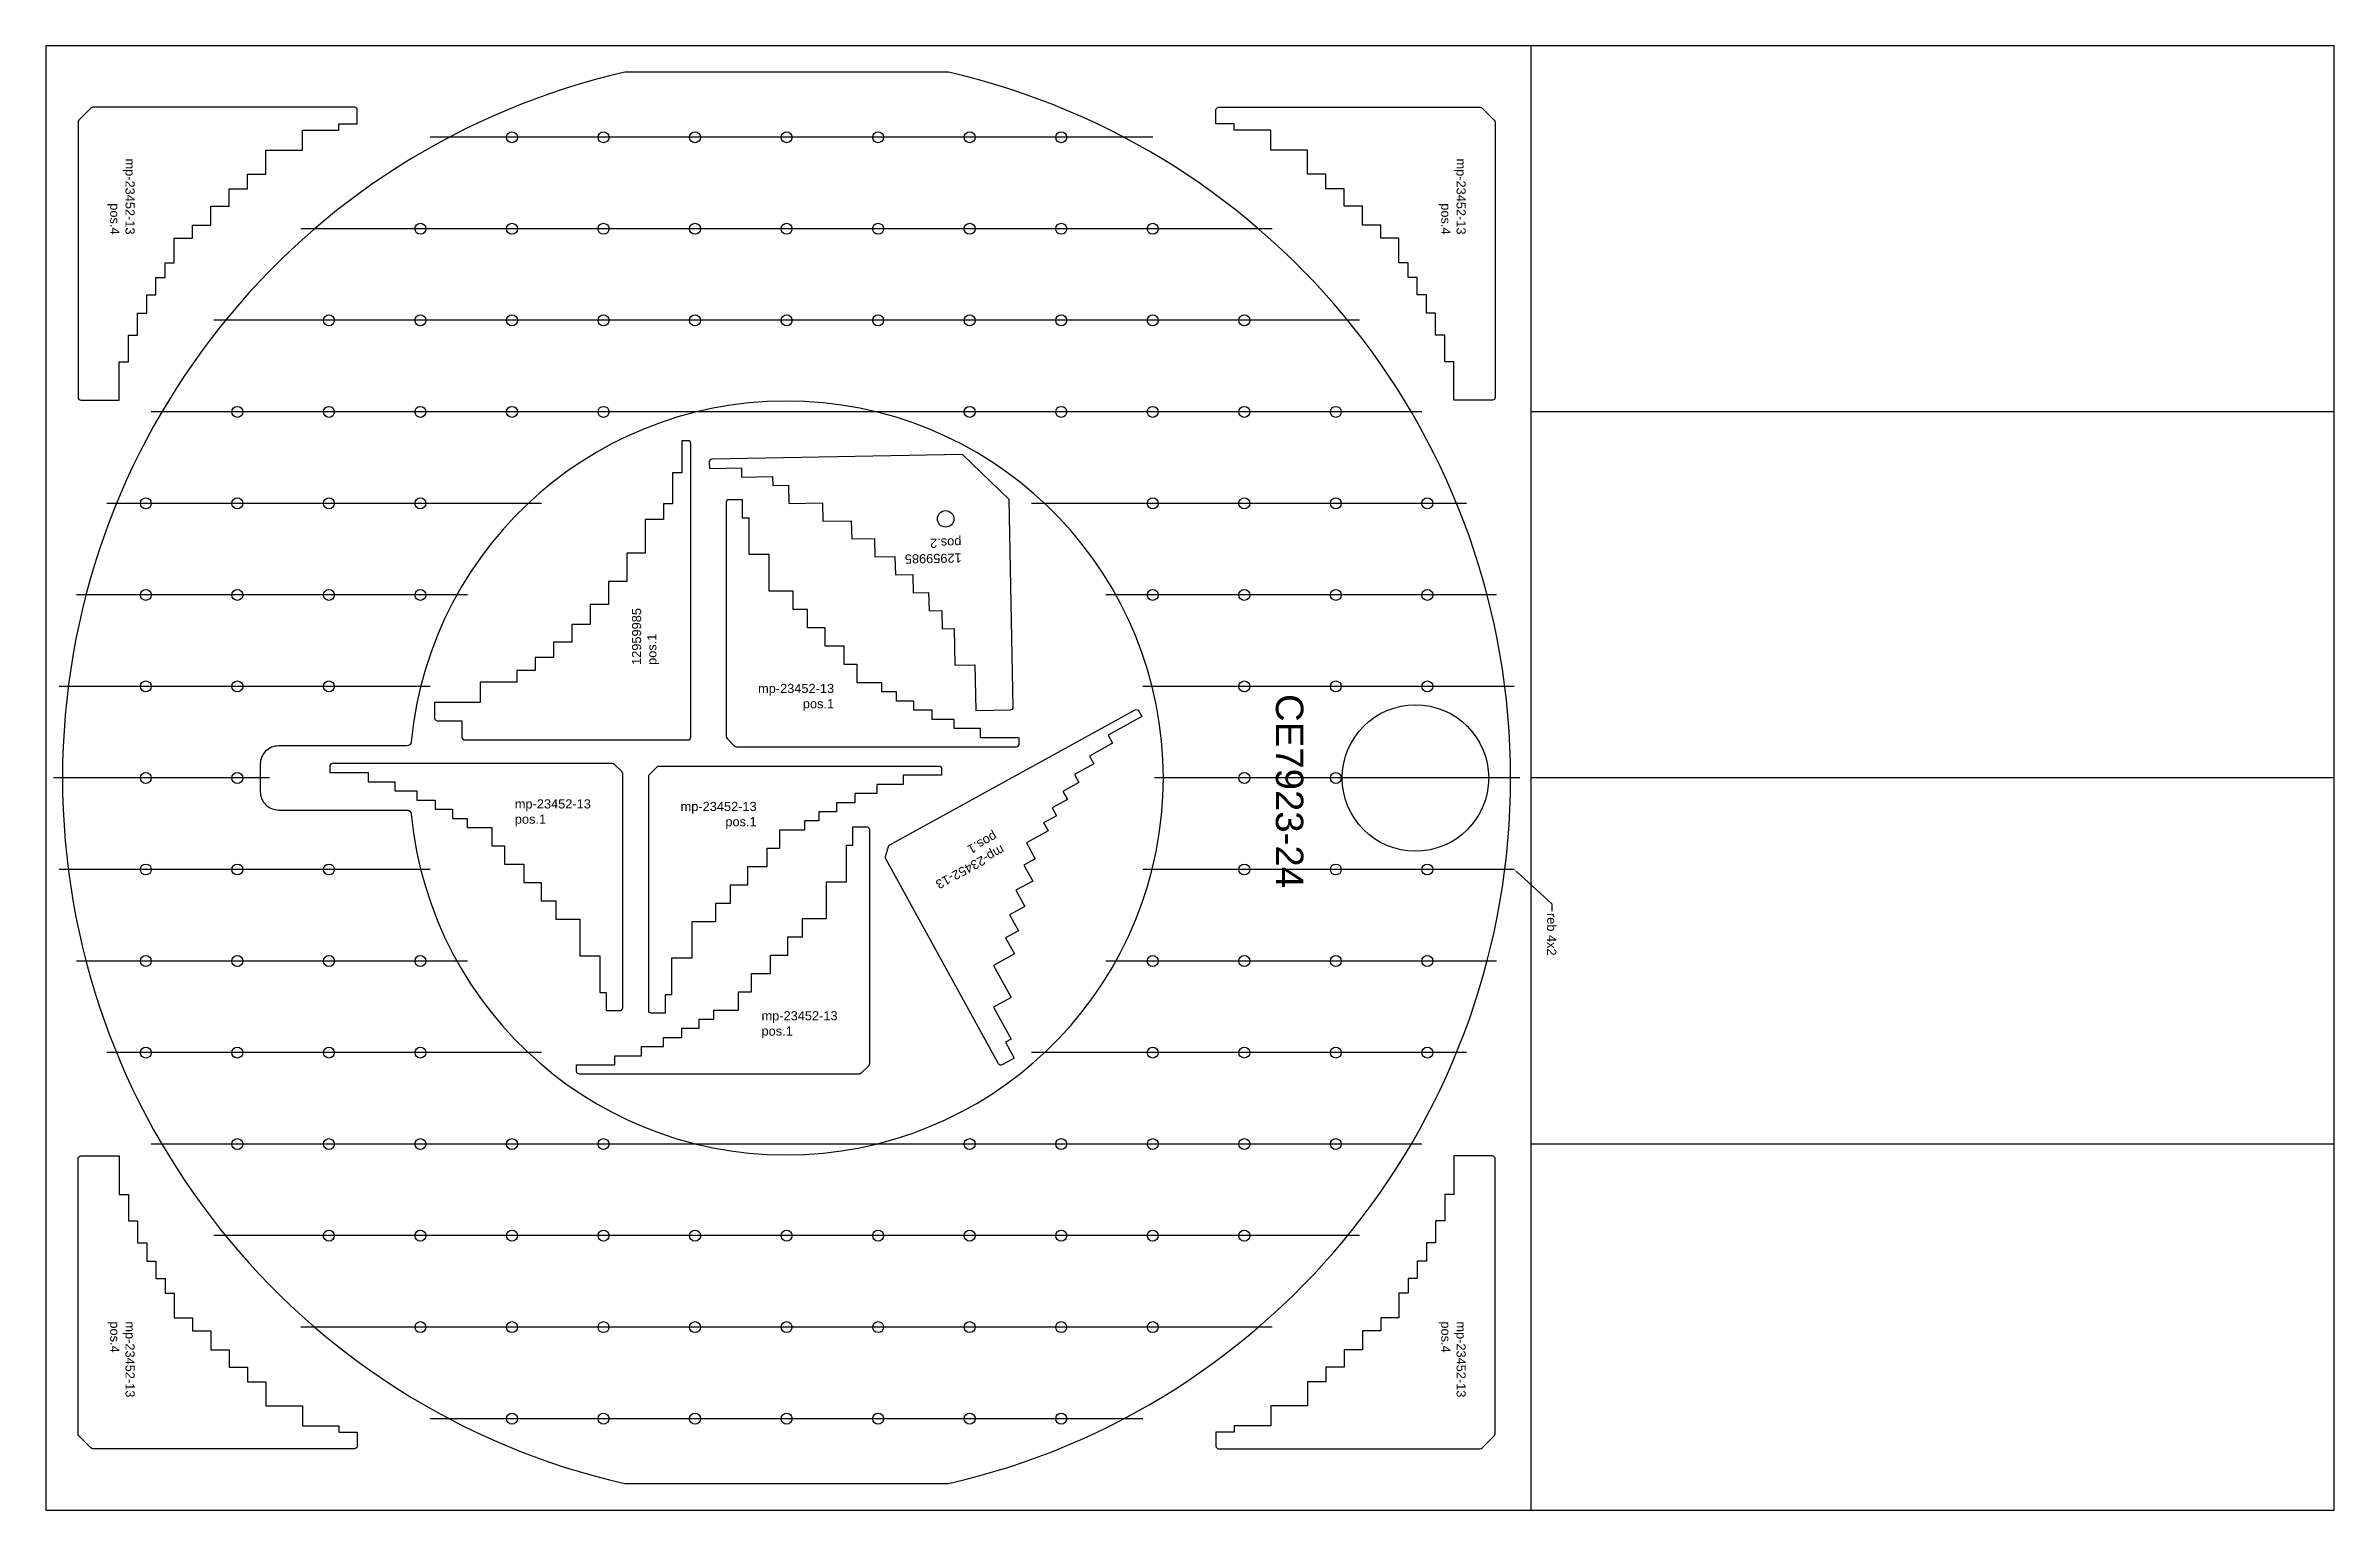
# Model space of a CAD drawing. Header units: millimetres. Extents: x 9995 to 12495, y 751 to 2351.
import ezdxf
from ezdxf import colors
from ezdxf.entities.mleader import LeaderData, LeaderLine
from ezdxf.math import Vec2, Vec3

# ---------------------------------------------------------------- set-up
doc = ezdxf.new("R2010")
doc.units = ezdxf.units.MM
for name, color, linetype in [('CE7923-24', 7, 'Continuous'), ('Des.', 7, 'Continuous'), ('mp-23452-13', 7, 'Continuous'), ('Rebaixo', 6, 'Continuous'), ('Texto', 3, 'Continuous')]:
    doc.layers.add(name, color=color, linetype=linetype)
doc.styles.get("Standard").update_dxf_attribs({"font": 'arial.ttf'})

msp = doc.modelspace()

# ---------------------------------------------------------------- linework, layer by layer
for p, q in [((11617.5, 751.3), (11617.5, 2351.3)), ((12494.9, 1951.3), (11617.5, 1951.3)), ((12494.9, 1551.3), (11617.5, 1551.3)), ((12494.9, 1151.3), (11617.5, 1151.3))]:
    msp.add_line(p, q)
at = {"color": 1}
msp.add_lwpolyline([(9994.9, 751.3), (12494.9, 751.3), (12494.9, 2351.3), (9994.9, 2351.3)], close=True, dxfattribs=at)
at = {"color": 2}
msp.add_circle((10977.9, 1834.4), 9, dxfattribs=at)
for centre in [(10304.2, 1451.3), (10304.2, 1351.3), (10404.2, 1351.3)]:
    msp.add_circle(centre, 6)
at = {"layer": 'CE7923-24'}
for points in [[(10627.4, 780.3), (10980.9, 780.3, 0.796695), (10980.9, 2322.3), (10627.4, 2322.3, 0.796695)], [(10394.1, 1590.8, -0.386347), (10389.1, 1586.3), (10249.2, 1586.3, 0.414214), (10229.2, 1566.3), (10229.2, 1536.3, 0.414214), (10249.2, 1516.3), (10389.1, 1516.3, -0.386347), (10394.1, 1511.8, 20.801928)]]:
    msp.add_lwpolyline(points, format="xyb", close=True, dxfattribs=at)
for centre, radius in [((10504.2, 2251.3), 6), ((10604.2, 2251.3), 6), ((10704.2, 2251.3), 6), ((10804.2, 2251.3), 6), ((10904.2, 2251.3), 6), ((11004.2, 2251.3), 6), ((11104.2, 2251.3), 6), ((10404.2, 2151.3), 6), ((10504.2, 2151.3), 6), ((10604.2, 2151.3), 6), ((10704.2, 2151.3), 6), ((10804.2, 2151.3), 6), ((10904.2, 2151.3), 6), ((11004.2, 2151.3), 6), ((11104.2, 2151.3), 6), ((11204.2, 2151.3), 6), ((10304.2, 2051.3), 6), ((10404.2, 2051.3), 6), ((10504.2, 2051.3), 6), ((10604.2, 2051.3), 6), ((10704.2, 2051.3), 6), ((10804.2, 2051.3), 6), ((10904.2, 2051.3), 6), ((11004.2, 2051.3), 6), ((11104.2, 2051.3), 6), ((11204.2, 2051.3), 6), ((11304.2, 2051.3), 6), ((10204.2, 1951.3), 6), ((10304.2, 1951.3), 6), ((10404.2, 1951.3), 6), ((10504.2, 1951.3), 6), ((10604.2, 1951.3), 6), ((11004.2, 1951.3), 6), ((11104.2, 1951.3), 6), ((11204.2, 1951.3), 6), ((11304.2, 1951.3), 6), ((11404.2, 1951.3), 6), ((10104.2, 1851.3), 6), ((10204.2, 1851.3), 6), ((10304.2, 1851.3), 6), ((10404.2, 1851.3), 6), ((11204.2, 1851.3), 6), ((11304.2, 1851.3), 6), ((11404.2, 1851.3), 6), ((11504.2, 1851.3), 6), ((10104.2, 1751.3), 6), ((10204.2, 1751.3), 6), ((10304.2, 1751.3), 6), ((10404.2, 1751.3), 6), ((11204.2, 1751.3), 6), ((11304.2, 1751.3), 6), ((11404.2, 1751.3), 6), ((11504.2, 1751.3), 6), ((10104.2, 1651.3), 6), ((10204.2, 1651.3), 6), ((10304.2, 1651.3), 6), ((11304.2, 1651.3), 6), ((11404.2, 1651.3), 6), ((11504.2, 1651.3), 6), ((11491.2, 1551.3), 80), ((10104.2, 1551.3), 6), ((10204.2, 1551.3), 6), ((11304.2, 1551.3), 6), ((11404.2, 1551.3), 6), ((10104.2, 1451.3), 6), ((10204.2, 1451.3), 6), ((11304.2, 1451.3), 6), ((11404.2, 1451.3), 6), ((11504.2, 1451.3), 6), ((10104.2, 1351.3), 6), ((10204.2, 1351.3), 6), ((11204.2, 1351.3), 6), ((11304.2, 1351.3), 6), ((11404.2, 1351.3), 6), ((11504.2, 1351.3), 6), ((10104.2, 1251.3), 6), ((10104.2, 1251.3), 6), ((10204.2, 1251.3), 6), ((10204.2, 1251.3), 6), ((10304.2, 1251.3), 6), ((10404.2, 1251.3), 6), ((11204.2, 1251.3), 6), ((11304.2, 1251.3), 6), ((11404.2, 1251.3), 6), ((11504.2, 1251.3), 6), ((10204.2, 1151.3), 6), ((10204.2, 1151.3), 6), ((10304.2, 1151.3), 6), ((10404.2, 1151.3), 6), ((10504.2, 1151.3), 6), ((10604.2, 1151.3), 6), ((11004.2, 1151.3), 6), ((11104.2, 1151.3), 6), ((11204.2, 1151.3), 6), ((11304.2, 1151.3), 6), ((11404.2, 1151.3), 6), ((10304.2, 1051.3), 6), ((10404.2, 1051.3), 6), ((10504.2, 1051.3), 6), ((10604.2, 1051.3), 6), ((10704.2, 1051.3), 6), ((10804.2, 1051.3), 6), ((10904.2, 1051.3), 6), ((11004.2, 1051.3), 6), ((11104.2, 1051.3), 6), ((11204.2, 1051.3), 6), ((11304.2, 1051.3), 6), ((10404.2, 951.3), 6), ((10504.2, 951.3), 6), ((10604.2, 951.3), 6), ((10704.2, 951.3), 6), ((10804.2, 951.3), 6), ((10904.2, 951.3), 6), ((11004.2, 951.3), 6), ((11104.2, 951.3), 6), ((11204.2, 951.3), 6), ((10504.2, 851.3), 6), ((10604.2, 851.3), 6), ((10704.2, 851.3), 6), ((10804.2, 851.3), 6), ((10904.2, 851.3), 6), ((11004.2, 851.3), 6), ((11104.2, 851.3), 6)]:
    msp.add_circle(centre, radius, dxfattribs=at)
at = {"layer": 'Des.', "color": 2}
for points in [[(10689.6, 1919.8), (10689.6, 1919.8), (10689.6, 1884.8), (10679.6, 1884.8), (10679.6, 1850.8), (10669.6, 1850.8), (10669.6, 1833.8), (10649.6, 1833.8), (10649.6, 1796.8), (10629.6, 1796.8), (10629.6, 1765.8), (10609.6, 1765.8), (10609.6, 1740.8), (10589.6, 1740.8), (10589.6, 1718.8), (10569.6, 1718.8), (10569.6, 1699.8), (10549.6, 1699.8), (10549.6, 1682.8), (10529.6, 1682.8), (10529.6, 1668.8), (10509.6, 1668.8), (10509.6, 1655.8), (10469.6, 1655.8), (10469.6, 1633.8), (10419.6, 1633.8), (10419.6, 1616.8, 0.414214), (10422.6, 1613.8), (10449.6, 1613.8), (10449.6, 1595.8, 0.414214), (10452.6, 1592.8), (10696.6, 1592.8, 0.414214), (10699.6, 1595.8), (10699.6, 1916.8, 0.414214), (10696.6, 1919.8)], [(10788.9, 1880.8), (10789.1, 1870.8), (10806.1, 1871.1), (10806.5, 1851.1), (10843.5, 1851.8), (10843.9, 1831.8), (10874.9, 1832.4), (10875.3, 1812.4), (10900.3, 1812.9), (10900.6, 1792.9), (10922.6, 1793.3), (10923, 1773.3), (10942, 1773.7), (10942.4, 1753.7), (10959.4, 1754), (10959.8, 1734), (10973.8, 1734.3), (10974.2, 1714.3), (10987.2, 1714.5), (10987.9, 1674.5), (11009.9, 1674.9), (11010.9, 1625), (11048.9, 1625.7, 0.414214), (11051.8, 1628.7), (11047.5, 1855.7), (10996.5, 1904.7), (10722.6, 1899.5, 0.414214), (10719.6, 1896.4), (10719.8, 1889.4), (10754.8, 1890.1), (10754.9, 1880.1)]]:
    msp.add_lwpolyline(points, format="xyb", close=True, dxfattribs=at)
at = {"layer": 'mp-23452-13', "color": 2}
for points in [[(10075.2, 1964.1), (10075.2, 2006.1), (10085.2, 2006.1), (10085.2, 2035.1), (10095.2, 2035.1), (10095.2, 2059.1), (10105.2, 2059.1), (10105.2, 2079.1), (10115.2, 2079.1), (10115.2, 2098.1), (10125.2, 2098.1), (10125.2, 2114.1), (10135.2, 2114.1), (10135.2, 2141.1), (10155.2, 2141.1), (10155.2, 2155.1), (10175.2, 2155.1), (10175.2, 2176.1), (10195.2, 2176.1), (10195.2, 2195.1), (10215.2, 2195.1), (10215.2, 2211.1), (10235.2, 2211.1), (10235.2, 2237.1), (10275.2, 2237.1), (10275.2, 2259.1), (10315.2, 2259.1), (10315.2, 2266.1), (10335.2, 2266.1), (10335.2, 2281.1, 0.414214), (10332.2, 2284.1), (10046.4, 2284.1, 0.198912), (10044.3, 2283.2), (10031, 2270, 0.198912), (10030.2, 2267.9), (10030.2, 1967.1, 0.414214), (10033.2, 1964.1)], [(11533.2, 1964.1), (11533.2, 2006.1), (11523.2, 2006.1), (11523.2, 2035.1), (11513.2, 2035.1), (11513.2, 2059.1), (11503.2, 2059.1), (11503.2, 2079.1), (11493.2, 2079.1), (11493.2, 2098.1), (11483.2, 2098.1), (11483.2, 2114.1), (11473.2, 2114.1), (11473.2, 2141.1), (11453.2, 2141.1), (11453.2, 2155.1), (11433.2, 2155.1), (11433.2, 2176.1), (11413.2, 2176.1), (11413.2, 2195.1), (11393.2, 2195.1), (11393.2, 2211.1), (11373.2, 2211.1), (11373.2, 2237.1), (11333.2, 2237.1), (11333.2, 2259.1), (11293.2, 2259.1), (11293.2, 2266.1), (11273.2, 2266.1), (11273.2, 2281.1, -0.414214), (11276.2, 2284.1), (11561.9, 2284.1, -0.198912), (11564.1, 2283.2), (11577.3, 2270, -0.198912), (11578.2, 2267.9), (11578.2, 1967.1, -0.414214), (11575.2, 1964.1)], [(11058.2, 1595.3), (11016.2, 1595.3), (11016.2, 1605.3), (10987.2, 1605.3), (10987.2, 1615.3), (10963.2, 1615.3), (10963.2, 1625.3), (10943.2, 1625.3), (10943.2, 1635.3), (10924.2, 1635.3), (10924.2, 1645.3), (10908.2, 1645.3), (10908.2, 1655.3), (10881.2, 1655.3), (10881.2, 1675.3), (10867.2, 1675.3), (10867.2, 1695.3), (10846.2, 1695.3), (10846.2, 1715.3), (10827.2, 1715.3), (10827.2, 1735.3), (10811.2, 1735.3), (10811.2, 1755.3), (10785.2, 1755.3), (10785.2, 1795.3), (10763.2, 1795.3), (10763.2, 1835.3), (10756.2, 1835.3), (10756.2, 1855.3), (10741.2, 1855.3, 0.414214), (10738.2, 1852.3), (10738.2, 1596.5, 0.198912), (10739.1, 1594.4), (10747.3, 1586.2, 0.198912), (10749.4, 1585.3), (11055.2, 1585.3, 0.414214), (11058.2, 1588.3)], [(11192.4, 1618.3), (11155.6, 1598.1), (11160.4, 1589.3), (11135, 1575.3), (11139.8, 1566.6), (11118.8, 1555), (11123.6, 1546.3), (11106.1, 1536.6), (11110.9, 1527.9), (11094.2, 1518.7), (11099, 1509.9), (11085, 1502.2), (11089.8, 1493.5), (11066.2, 1480.5), (11075.8, 1462.9), (11063.5, 1456.2), (11073.2, 1438.7), (11054.8, 1428.6), (11064.4, 1411), (11047.7, 1401.9), (11057.4, 1384.4), (11043.4, 1376.6), (11053, 1359.1), (11030.2, 1346.6), (11049.5, 1311.5), (11030.2, 1300.9), (11049.4, 1265.9), (11043.3, 1262.5), (11052.9, 1245), (11039.8, 1237.8, -0.414214), (11035.7, 1239), (10912.6, 1463.1, -0.198912), (10912.3, 1465.4), (10915.6, 1476.6, -0.198912), (10917, 1478.4), (11185, 1625.6, -0.414214), (11189, 1624.4)], [(10305.2, 1557.1), (10347.2, 1557.1), (10347.2, 1547.1), (10376.2, 1547.1), (10376.2, 1537.1), (10400.2, 1537.1), (10400.2, 1527.1), (10420.2, 1527.1), (10420.2, 1517.1), (10439.2, 1517.1), (10439.2, 1507.1), (10455.2, 1507.1), (10455.2, 1497.1), (10482.2, 1497.1), (10482.2, 1477.1), (10496.2, 1477.1), (10496.2, 1457.1), (10517.2, 1457.1), (10517.2, 1437.1), (10536.2, 1437.1), (10536.2, 1417.1), (10552.2, 1417.1), (10552.2, 1397.1), (10578.2, 1397.1), (10578.2, 1357.1), (10600.2, 1357.1), (10600.2, 1317.1), (10607.2, 1317.1), (10607.2, 1297.1), (10622.2, 1297.1, 0.414214), (10625.2, 1300.1), (10625.2, 1555.9, 0.198912), (10624.4, 1558), (10616.1, 1566.2, 0.198912), (10614, 1567.1), (10308.2, 1567.1, 0.414214), (10305.2, 1564.1)], [(10973.6, 1554.3), (10931.6, 1554.3), (10931.6, 1544.3), (10902.6, 1544.3), (10902.6, 1534.3), (10878.6, 1534.3), (10878.6, 1524.3), (10858.6, 1524.3), (10858.6, 1514.3), (10839.6, 1514.3), (10839.6, 1504.3), (10823.6, 1504.3), (10823.6, 1494.3), (10796.6, 1494.3), (10796.6, 1474.3), (10782.6, 1474.3), (10782.6, 1454.3), (10761.6, 1454.3), (10761.6, 1434.3), (10742.6, 1434.3), (10742.6, 1414.3), (10726.6, 1414.3), (10726.6, 1394.3), (10700.6, 1394.3), (10700.6, 1354.3), (10678.6, 1354.3), (10678.6, 1314.3), (10671.6, 1314.3), (10671.6, 1294.3), (10656.6, 1294.3, -0.414214), (10653.6, 1297.3), (10653.6, 1553.1, -0.198912), (10654.5, 1555.2), (10662.7, 1563.4, -0.198912), (10664.8, 1564.3), (10970.6, 1564.3, -0.414214), (10973.6, 1561.3)], [(10574.7, 1237.8), (10616.7, 1237.8), (10616.7, 1247.8), (10645.7, 1247.8), (10645.7, 1257.8), (10669.7, 1257.8), (10669.7, 1267.8), (10689.7, 1267.8), (10689.7, 1277.8), (10708.7, 1277.8), (10708.7, 1287.8), (10724.7, 1287.8), (10724.7, 1297.8), (10751.7, 1297.8), (10751.7, 1317.8), (10765.7, 1317.8), (10765.7, 1337.8), (10786.7, 1337.8), (10786.7, 1357.8), (10805.7, 1357.8), (10805.7, 1377.8), (10821.7, 1377.8), (10821.7, 1397.8), (10847.7, 1397.8), (10847.7, 1437.8), (10869.7, 1437.8), (10869.7, 1477.8), (10876.7, 1477.8), (10876.7, 1497.8), (10891.7, 1497.8, -0.414214), (10894.7, 1494.8), (10894.7, 1239, -0.198912), (10893.9, 1236.9), (10885.6, 1228.7, -0.198912), (10883.5, 1227.8), (10577.7, 1227.8, -0.414214), (10574.7, 1230.8)], [(10075.2, 1138.4), (10075.2, 1096.4), (10085.2, 1096.4), (10085.2, 1067.4), (10095.2, 1067.4), (10095.2, 1043.4), (10105.2, 1043.4), (10105.2, 1023.4), (10115.2, 1023.4), (10115.2, 1004.4), (10125.2, 1004.4), (10125.2, 988.4), (10135.2, 988.4), (10135.2, 961.4), (10155.2, 961.4), (10155.2, 947.4), (10175.2, 947.4), (10175.2, 926.4), (10195.2, 926.4), (10195.2, 907.4), (10215.2, 907.4), (10215.2, 891.4), (10235.2, 891.4), (10235.2, 865.4), (10275.2, 865.4), (10275.2, 843.4), (10315.2, 843.4), (10315.2, 836.4), (10335.2, 836.4), (10335.2, 821.4, -0.414214), (10332.2, 818.4), (10046.4, 818.4, -0.198912), (10044.3, 819.3), (10031, 832.6, -0.198912), (10030.2, 834.7), (10030.2, 1135.4, -0.414214), (10033.2, 1138.4)], [(11533.2, 1138.4), (11533.2, 1096.4), (11523.2, 1096.4), (11523.2, 1067.4), (11513.2, 1067.4), (11513.2, 1043.4), (11503.2, 1043.4), (11503.2, 1023.4), (11493.2, 1023.4), (11493.2, 1004.4), (11483.2, 1004.4), (11483.2, 988.4), (11473.2, 988.4), (11473.2, 961.4), (11453.2, 961.4), (11453.2, 947.4), (11433.2, 947.4), (11433.2, 926.4), (11413.2, 926.4), (11413.2, 907.4), (11393.2, 907.4), (11393.2, 891.4), (11373.2, 891.4), (11373.2, 865.4), (11333.2, 865.4), (11333.2, 843.4), (11293.2, 843.4), (11293.2, 836.4), (11273.2, 836.4), (11273.2, 821.4, 0.414214), (11276.2, 818.4), (11561.9, 818.4, 0.198912), (11564.1, 819.3), (11577.3, 832.6, 0.198912), (11578.2, 834.7), (11578.2, 1135.4, 0.414214), (11575.2, 1138.4)]]:
    msp.add_lwpolyline(points, format="xyb", close=True, dxfattribs=at)
at = {"layer": 'Rebaixo'}
for p, q in [((11204.2, 2251.3), (10414.8, 2251.3)), ((11334.8, 2151.3), (10273.5, 2151.3)), ((11430, 2051.3), (10178.4, 2051.3)), ((11498.1, 1951.3), (10110.2, 1951.3)), ((10536.6, 1851.3), (10061.5, 1851.3)), ((11546.9, 1851.3), (11071.8, 1851.3)), ((10455.5, 1751.3), (10028.5, 1751.3)), ((11579.8, 1751.3), (11152.9, 1751.3)), ((10414.8, 1651.3), (10009.4, 1651.3)), ((11598.9, 1651.3), (11193.5, 1651.3)), ((10239.2, 1551.3), (10003.2, 1551.3)), ((11605.2, 1551.3), (11206.2, 1551.3)), ((10414.8, 1451.3), (10009.4, 1451.3)), ((11598.9, 1451.3), (11193.5, 1451.3)), ((10455.5, 1351.3), (10028.5, 1351.3)), ((11579.8, 1351.3), (11152.9, 1351.3)), ((10536.6, 1251.3), (10061.5, 1251.3)), ((11546.9, 1251.3), (11071.8, 1251.3)), ((11498.1, 1151.3), (10110.2, 1151.3)), ((11430, 1051.3), (10178.4, 1051.3)), ((11334.8, 951.3), (10273.5, 951.3)), ((11193.5, 851.3), (10414.8, 851.3))]:
    msp.add_line(p, q, dxfattribs=at)

# ---------------------------------------------------------------- texts
at = {"layer": 'Texto', "color": 2, "char_height": 10}
for s, width, insert, attachment_point, rotation in [('mp-23452-13 pos.4', 60.76, (10092, 2145), 3, 270), ('mp-23452-13 pos.4', 60.76, (11516.4, 2145), 9, 270), ('12959985 pos.2', 12.244, (10995.6, 1786.7), 1, 181.0939), ('12959985 pos.1', 12.244, (10635.3, 1674.8), 1, 90), ('mp-23452-13 pos.1', 60.76, (11043.6, 1469.5), 1, 208.789), ('mp-23452-13 pos.4', 60.76, (10092, 957.6), 1, 270), ('mp-23452-13 pos.4', 60.76, (11516.4, 957.6), 7, 270)]:
    msp.add_mtext_dynamic_manual_height_columns(s, width=width, gutter_width=12.5, heights=[0], dxfattribs=dict(at, insert=insert, attachment_point=attachment_point, rotation=rotation))
for insert, attachment_point in [((10856.1, 1654.1), 3), ((10507.3, 1498.3), 7), ((10771.5, 1495.5), 9), ((10776.8, 1296.5), 1)]:
    msp.add_mtext_dynamic_manual_height_columns('mp-23452-13 pos.1', width=60.76, gutter_width=12.5, heights=[0], dxfattribs=dict(at, insert=insert, attachment_point=attachment_point))
at = {"layer": 'Texto', "insert": (11368.7, 1699.3), "char_height": 30, "attachment_point": 1, "rotation": 270}
msp.add_mtext_dynamic_manual_height_columns('{\\W4.834447; }CE7923-24', width=320.497, gutter_width=12.5, heights=[0], dxfattribs=at)

# ---------------------------------------------------------------- leaders
at = {"layer": 'Rebaixo'}
ml = msp.add_multileader_mtext('Standard', dxfattribs=at)
ml.set_content('reb 4x2', color=256)
ml.set_leader_properties()
ml.build(insert=Vec2(0, 0))
ctx = ml.context
ctx.base_point, ctx.char_height, ctx.plane_origin, ctx.plane_x_axis, ctx.plane_y_axis = Vec3(11640, 1405.8), 10, Vec3(11598.9, 1451.3), Vec3(0, -1), Vec3(1, 0)
notes = []
notes.append((ctx, [(0, (1, 1, 0), (11640, 1413.8), (0, -1), 8, [(0, [(11598.9, 1451.3)], 0, [])])]))
ctx.mtext.insert, ctx.mtext.text_direction, ctx.mtext.rotation, ctx.mtext.flow_direction = Vec3(11645, 1403.8), Vec3(0, -1), 4.712389, 5
for ctx, leaders in notes:
    for number, flags, end, landing, length, lines in leaders:
        leader = LeaderData()
        leader.index, (leader.has_last_leader_line, leader.has_dogleg_vector, leader.attachment_direction) = number, flags
        leader.last_leader_point, leader.dogleg_vector, leader.dogleg_length = Vec3(end), Vec3(landing), length
        for number, points, colour, breaks in lines:
            line = LeaderLine()
            line.index, line.vertices, line.color, line.breaks = number, Vec3.list(points), colors.encode_raw_color(colour), breaks
            leader.lines.append(line)
        ctx.leaders.append(leader)

doc.saveas('drawing.dxf')
